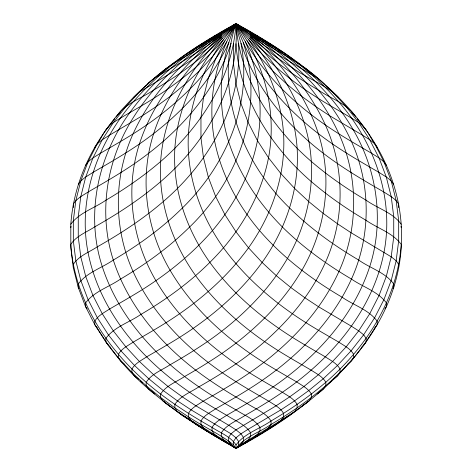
<?xml version="1.0" encoding="UTF-8"?>
<svg xmlns="http://www.w3.org/2000/svg" width="472" height="472" viewBox="0 0 472 472"><rect width="100%" height="100%" fill="white"/><g stroke="black" fill="none" stroke-linecap="round" stroke-linejoin="round"><path stroke-width="0.71" d="M70.812 224.2C77.797 129.529 158.657 65.555 236 23.6C313.343 65.555 394.203 129.529 401.188 224.2C408.551 329.238 319.951 403.507 236 448.4L215.639 436.553L195.898 424.352L182.316 415.407L163.141 401.094L160.633 397.512L146.178 385.712L131.948 372.461L118.366 357.811L105.852 341.84L94.784 324.677L85.491 306.481L78.263 287.46L73.325 267.819L70.812 247.8L70.812 224.2C79.349 212.63 94.359 208.252 105.852 200.24C125.145 188.871 143.63 176.103 160.633 161.512C201.078 126.626 232.472 77.957 236 23.6C255.576 35.843 276.321 46.415 294.622 60.552L292.262 59M70.812 227.657L70.995 226.224M243.227 28.172L236 23.6C214.022 89.698 241.121 161.218 289.684 208.063C310.246 228.389 333.816 245.41 358.696 260.042C370.024 268.19 385.299 272.338 393.736 284.002L393.736 287.46L392.899 288.652M179.738 59L177.378 60.552C195.679 46.415 216.424 35.843 236 23.6C240.006 85.09 206.234 142.739 160.633 181.655C140.426 199.101 117.97 213.68 94.784 226.82C86.636 232.248 76.305 235.799 70.812 244.343C74.771 305.219 113.304 358.124 160.633 394.055C176.912 406.439 194.263 417.313 212.034 427.42C220.182 432.848 230.513 436.399 236 444.943L236 448.4L224.112 441.155M247.888 441.155L236 448.4L228.772 443.827L223.828 439.869L221.321 436.281L221.321 432.83C226.808 424.281 237.145 420.735 245.287 415.301C263.057 405.194 280.409 394.321 296.687 381.942C338.719 349.781 373.753 305.13 383.996 252.243C394.492 198.441 374.379 142.668 338.955 102.076C322.382 83.019 303.195 66.387 282.457 52.02C266.745 42.917 250.974 33.89 236 23.6C219.433 60.605 216.489 103.368 228.772 142.084C239.251 174.374 258.627 203.131 282.457 227.091C303.018 247.411 326.589 264.438 351.469 279.064C362.962 287.082 377.972 291.454 386.509 303.03L386.509 306.481L384.833 308.871M324.565 84.494C299.183 58.734 263.636 46.675 236 23.6C215.669 58.652 206.996 100.601 214.542 140.638C221.097 174.056 237.646 204.807 259.588 230.631C282.87 257.576 311.561 279.294 342.182 297.26C353.67 305.272 368.685 309.644 377.216 321.22L377.216 324.677L374.709 328.258L375.706 326.311M231.056 43.241C214.807 93.562 177.372 134.136 134.461 163.648C119.481 173.938 103.71 182.965 88.004 192.069C82.753 195.567 76.529 198.458 73.325 204.181L73.325 207.639M238.195 25.358L236 23.6L224.932 40.763L215.639 58.953L208.412 77.98L203.473 97.621L200.96 117.64L200.96 137.783L203.473 157.801L208.412 177.442L215.639 196.464L224.932 214.66L236 231.823L248.514 247.794L262.096 262.444L276.327 275.695L290.781 287.495L305.012 297.844L318.594 306.794L351.469 326.264L358.696 330.842L363.641 334.801L366.148 338.383L366.148 341.84L351.121 361.393L347.829 364.03M228.772 42.627C209.833 84.4 176.817 118.201 139.399 144.007C124.425 154.297 108.654 163.324 92.943 172.427C87.692 175.932 81.473 178.817 78.263 184.54M338.796 97.745C325.898 84.677 307.408 78.535 292.498 67.944C272.214 55.136 253.11 40.439 236 23.6C199.267 51.837 168.032 89.066 153.636 133.653C139.028 178.965 146.167 229.528 170.15 270.332C192.623 308.653 226.477 338.99 263.813 362.466C274.615 369.216 285.684 375.523 296.687 381.942C301.938 385.441 308.157 388.332 311.367 394.055L311.367 397.512L308.859 401.094L289.684 415.407L268.875 428.924L236 448.4L231.056 444.441L228.548 440.86L228.548 437.402L231.056 433.821L236 429.856L276.102 405.814L289.684 396.863L303.915 386.515L318.364 374.715L332.601 361.463L346.177 346.814L358.696 330.842L369.765 313.673L379.057 295.484L386.279 276.456L391.223 256.821L393.736 236.802L393.736 216.66L391.223 196.641L386.279 177L379.057 157.972L369.765 139.783L358.696 122.62L346.177 106.648L332.601 91.993L318.364 78.747L278.262 54.699L264.686 45.749L250.449 35.4L236 23.6C209.651 54.422 191.178 92.795 188.446 133.611C185.974 174.392 199.892 214.825 223.486 247.794C245.481 278.179 274.462 302.853 306.08 322.765C316.883 329.515 327.952 335.822 338.955 342.235C344.206 345.74 350.425 348.631 353.634 354.354L353.634 357.811C330.347 384.757 301.655 406.475 271.04 424.44C259.547 432.452 244.531 436.83 236 448.4L230.684 444.901M226.713 41.79C204.24 80.116 170.38 110.454 133.045 133.924C122.242 140.674 111.174 146.987 100.17 153.4C94.919 156.905 88.701 159.79 85.491 165.519M374.314 328.872L363.641 345.421L361.989 346.743M94.784 147.323C101.391 139.417 104.406 128.408 113.304 122.62C122.26 116.755 131.682 111.652 140.892 106.2C171.507 88.24 200.199 66.522 223.486 39.571M116.136 117.044C124.573 103.639 140.833 98.76 153.406 90.229C184.027 72.269 212.713 50.551 236 23.6C259.287 50.551 287.973 72.269 318.594 90.229C331.073 98.819 347.486 103.598 355.864 117.044M133.204 97.745C146.397 85.261 159.713 72.045 175.313 62.369C196.134 50.41 216.925 38.261 236 23.6C257.995 53.985 286.976 78.659 318.594 98.571C331.745 106.949 345.604 114.153 358.696 122.62C367.594 128.408 370.608 139.417 377.216 147.323M147.435 84.494L148.692 82.706L153.636 78.747L193.738 54.699L207.314 45.749L221.551 35.4M161.89 72.694L163.141 70.906L168.48 67.024M236 444.943C244.531 433.373 259.547 428.995 271.04 420.983C290.333 409.613 308.812 396.846 325.822 382.255C366.266 347.374 397.66 298.705 401.188 244.343C392.651 232.773 377.641 228.395 366.148 220.383C346.855 209.013 328.37 196.246 311.367 181.655C270.922 146.774 239.528 98.105 236 43.743M233.032 446.241L236 448.4L240.944 444.441L243.452 440.86L243.452 437.402L240.944 433.821L236 429.856L228.772 425.284L195.898 405.814L182.316 396.863L168.085 386.515L153.636 374.715L139.399 361.463L125.823 346.814L113.304 330.842L102.235 313.673L92.943 295.484L85.721 276.456L80.777 256.821L78.263 236.802L78.263 216.66L80.777 196.641L85.721 177L92.943 157.972L102.235 139.783L113.304 122.62L125.823 106.648L139.399 91.993L179.502 67.944L193.083 59L207.314 48.651L221.769 36.851L236 23.6L247.068 40.763L259.588 56.734L273.164 71.39L287.401 84.635L301.85 96.435L316.081 106.79L329.662 115.734L362.537 135.21L369.765 139.783L374.709 143.742L383.996 161.931L391.223 180.959L396.167 200.6L398.675 220.619L398.675 240.761L396.167 260.78L391.223 280.421L383.996 299.443L374.709 317.638L363.641 334.801L351.121 350.773L337.539 365.422L323.308 378.674L308.859 390.474L294.622 400.822L281.046 409.773L248.172 429.243L240.944 433.821L236 437.78L233.492 441.361L233.492 444.819L236 448.4L241.316 444.901M105.852 130.16L114.79 118.755M222.418 38.256C196.069 69.077 177.596 107.451 174.864 148.261C172.398 189.042 186.31 229.475 209.904 262.444C231.899 292.829 260.88 317.508 292.498 337.415C303.301 344.165 314.37 350.478 325.373 356.891C330.624 360.396 336.843 363.281 340.052 369.01L340.052 372.461L337.539 376.048L333.698 379.128M224.932 40.763L212.412 56.734L198.836 71.39L184.599 84.635L170.15 96.435L155.919 106.79L142.338 115.734L109.463 135.21L102.235 139.783L97.291 143.742L88.004 161.931L80.777 180.959L75.833 200.6L73.325 220.619L73.325 240.761L75.833 260.78L80.777 280.421L88.004 299.443L97.291 317.638L108.359 334.801L120.879 350.773L134.461 365.422L148.692 378.674L163.141 390.474L177.378 400.822L190.953 409.773L231.056 433.821L236 437.78L238.507 441.361L238.507 444.819M118.366 114.189L120.307 112.094M221.769 36.851C188.387 70.068 163.755 113.87 160.633 161.512C158.161 202.293 172.079 242.726 195.673 275.695C217.669 306.08 246.649 330.754 278.262 350.666C289.07 357.416 300.139 363.723 311.142 370.142C316.393 373.641 322.612 376.532 325.822 382.255L325.822 385.712L323.308 389.294L317.16 394.02M318.364 393.253L321.001 390.804M329.438 382.951L331.545 380.987M221.769 33.949C185.03 62.186 153.795 99.421 139.399 144.007C124.791 189.313 131.936 239.876 155.919 280.681C178.387 319.007 212.247 349.345 249.582 372.815C260.385 379.565 271.453 385.878 282.457 392.291C287.708 395.796 293.926 398.681 297.136 404.41L297.136 407.861L294.622 411.448L281.046 420.393L240.944 444.441M233.776 446.583L236 448.4L238.224 446.583M192.051 50.728L195.898 47.648L215.639 35.447M206.217 41.778L208.412 40.02M233.805 25.358L236 23.6C254.945 65.372 287.955 99.173 325.373 124.98C340.347 135.269 356.118 144.296 371.83 153.4C377.081 156.905 383.299 159.79 386.509 165.519M243.227 443.827L248.172 439.869L250.679 436.281L250.679 432.83C245.192 424.281 234.855 420.735 226.713 415.301C208.943 405.194 191.591 394.321 175.313 381.942C133.281 349.781 98.247 305.13 88.004 252.243C77.508 198.441 97.621 142.668 133.045 102.076C149.618 83.019 168.805 66.387 189.543 52.02C205.255 42.917 221.026 33.89 236 23.6C252.249 73.921 289.684 114.495 332.601 144.007C347.575 154.297 363.346 163.324 379.057 172.427C384.308 175.932 390.527 178.817 393.736 184.54M256.361 436.553L263.588 431.98L268.527 428.021L271.04 424.44L271.04 420.983C265.547 412.434 255.216 408.888 247.068 403.46C229.303 393.353 211.952 382.479 195.673 370.095C158.934 341.858 127.7 304.629 113.304 260.042C98.695 214.73 105.84 164.167 129.818 123.363C152.291 85.043 186.151 54.705 223.486 31.229M308.859 401.094L300.304 407.342M172.038 64.434L175.596 61.85M222.418 32.544C185.006 58.351 151.99 92.152 133.045 133.924C113.427 177.13 113.427 228.236 133.045 271.435C151.99 313.213 185.006 347.008 222.418 372.815C237.392 383.105 253.169 392.132 268.875 401.235C274.126 404.74 280.344 407.631 283.554 413.354L283.554 416.811L281.046 420.393L276.102 424.352L263.588 431.98M236 448.4L238.968 446.241M286.61 416.959L277.501 422.865M249.104 440.382L250.29 439.603M260.768 433.556L247.068 441.963M220.689 32.822L226.713 29.01M228.772 28.172L236 23.6C246.248 76.488 281.282 121.139 323.308 153.294C342.401 167.926 363.151 180.151 383.996 192.069C389.247 195.567 395.471 198.458 398.675 204.181L398.675 207.639M245.287 442.99L252.514 438.417L257.458 434.458L259.966 430.877L259.966 427.42C254.479 418.87 244.148 415.325 236 409.897C218.235 399.79 200.883 388.916 184.599 376.532C147.866 348.295 116.631 311.066 102.235 266.473C85.22 214.483 97.84 156.226 129.818 112.637C154.674 78.21 188.499 51.359 224.932 30.037M220.725 32.863L226.914 29.258M245.086 29.258L251.275 32.863M194.499 422.865L182.316 415.407L163.141 401.094M228.772 443.827L203.125 428.924L185.39 416.959M256.361 35.447L276.102 47.648L279.949 50.728M247.068 30.037C289.318 54.699 328.294 87.149 353.251 129.8C377.228 170.604 384.373 221.167 369.765 266.473C353.516 316.795 316.081 357.369 273.164 386.881C258.19 397.17 242.419 406.197 226.713 415.301C221.462 418.806 215.238 421.697 212.034 427.42L212.034 430.877L214.542 434.458L219.486 438.417L226.713 442.99M224.932 441.963L211.232 433.556M215.639 436.553L195.898 424.352L190.953 420.393L177.378 411.448L174.864 407.861L160.633 397.512L160.633 394.055C166.12 385.512 176.451 381.96 184.599 376.532C197.261 369.31 209.71 361.717 221.769 353.522C253.635 331.503 282.138 303.897 301.85 270.332C325.833 229.528 332.972 178.965 318.364 133.653C305.903 95.108 280.752 61.826 250.449 35.4M245.287 29.01L251.31 32.822M247.068 40.763C267.406 75.815 276.073 117.764 268.527 157.801C261.972 191.219 245.428 221.97 223.486 247.794C200.199 274.739 171.507 296.457 140.892 314.423C129.399 322.435 114.383 326.807 105.852 338.383L105.852 341.84C119.776 361.233 135.842 379.464 154.84 394.02M231.056 444.441L190.953 420.393L188.446 416.811L174.864 407.861L174.864 404.41C180.351 395.861 190.688 392.315 198.836 386.881C211.491 379.659 223.94 372.066 236 363.871C273.418 338.064 306.428 304.263 325.373 262.491C344.997 219.285 344.997 168.185 325.373 124.98C308.877 88.642 281.642 58.162 250.231 33.949M171.696 407.342L168.085 405.053L148.692 389.294L146.178 385.712L146.178 382.255C151.671 373.712 162.002 370.16 170.15 364.732C182.811 357.511 195.26 349.917 207.314 341.722C239.186 319.703 267.683 292.097 287.401 258.532C307.732 223.48 316.405 181.531 308.859 141.494C301.059 101.427 278.828 65.49 250.231 36.851M248.514 31.229C291.531 58.221 330.247 94.725 351.469 141.553C371.092 184.758 371.092 235.864 351.469 279.064C332.524 320.842 299.513 354.637 262.096 380.444C247.121 390.733 231.351 399.76 215.639 408.864C210.388 412.369 204.169 415.26 200.96 420.983L200.96 424.44L203.473 428.021L208.412 431.98M221.71 439.603L222.896 440.382M296.404 61.85L299.962 64.434M303.52 67.024L308.859 70.906L310.11 72.694M249.582 32.544C286.994 58.351 320.01 92.152 338.955 133.924C358.572 177.13 358.572 228.236 338.955 271.435C320.01 313.213 286.994 347.008 249.582 372.815C234.608 383.105 218.831 392.132 203.125 401.235C197.874 404.74 191.656 407.631 188.446 413.354L188.446 416.811C203.137 426.647 219.663 433.733 233.492 444.819M263.588 40.02L265.783 41.778M110.011 346.743L108.359 345.421L97.686 328.872M124.171 364.03L120.879 361.393L118.366 357.811L118.366 354.354C121.575 348.631 127.794 345.74 133.045 342.235C144.048 335.822 155.117 329.515 165.92 322.765C197.538 302.853 226.519 278.179 248.514 247.794C272.108 214.825 286.026 174.392 283.554 133.611C281.212 99.669 268.114 67.183 248.514 39.571M138.302 379.128L134.461 376.048L131.948 372.461L131.948 369.01C135.157 363.281 141.376 360.396 146.627 356.891C157.63 350.478 168.699 344.165 179.502 337.415C211.12 317.508 240.1 292.829 262.096 262.444C285.69 229.475 299.602 189.042 297.136 148.261C294.404 107.451 275.931 69.077 249.582 38.256M140.455 380.987L142.562 382.951M150.999 390.804L153.636 393.253M351.693 112.094L353.634 114.189M357.21 118.755L366.148 130.16M401.188 224.2C392.751 212.536 377.476 208.394 366.148 200.24C346.855 188.871 328.37 176.103 311.367 161.512C270.922 126.626 239.528 77.957 236 23.6M79.101 288.652L78.263 287.46L78.263 284.002C86.801 272.427 101.816 268.055 113.304 260.042C138.184 245.41 161.754 228.389 182.316 208.063C225.569 166.002 252.915 103.976 240.944 43.241M87.167 308.871L85.491 306.481L85.491 303.03C94.028 291.454 109.038 287.082 120.531 279.064C145.411 264.438 168.982 247.411 189.543 227.091C238.106 180.245 265.205 108.725 243.227 42.627M96.294 326.311L97.291 328.258L94.784 324.677L94.784 321.22C97.987 315.497 104.212 312.606 109.463 309.101C120.466 302.688 131.529 296.375 142.338 289.631C168.25 273.288 192.31 253.824 212.412 230.631C234.354 204.807 250.903 174.056 257.458 140.638C263.594 107.38 258.933 72.659 245.287 41.79M401.005 226.224L401.188 227.657M398.675 267.819L398.675 264.361L396.167 260.78L391.223 256.821L351.121 232.773L337.539 223.822L323.308 213.474L308.859 201.674L294.622 188.422L281.046 173.773L268.527 157.801L257.458 140.638L248.172 122.443L240.944 103.421L236 83.78L233.492 63.761L233.492 43.619M238.507 43.619C242.519 105.108 208.748 162.757 163.141 201.674C142.933 219.114 120.478 233.699 97.291 246.838C89.143 252.266 78.812 255.812 73.325 264.361L73.325 267.819"/></g></svg>
